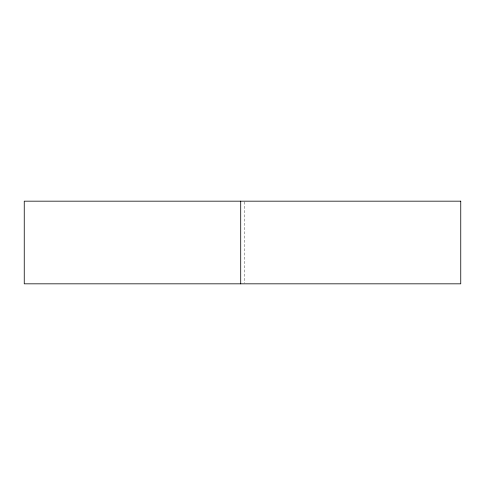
<?xml version="1.0" encoding="UTF-8"?>
<svg xmlns="http://www.w3.org/2000/svg" width="485" height="485" viewBox="0 0 485 485"><rect width="100%" height="100%" fill="white"/><g stroke="black" fill="none" stroke-linecap="round" stroke-linejoin="round"><path stroke-width="0.36" stroke-dasharray="2.42 1.82" d="M244.294 201.924L244.294 283.076"/><path stroke-width="0.73" d="M240.706 201.172L240.706 283.828M460.75 201.172L24.25 201.172L24.25 283.828L460.75 283.828L460.75 201.172"/></g></svg>
